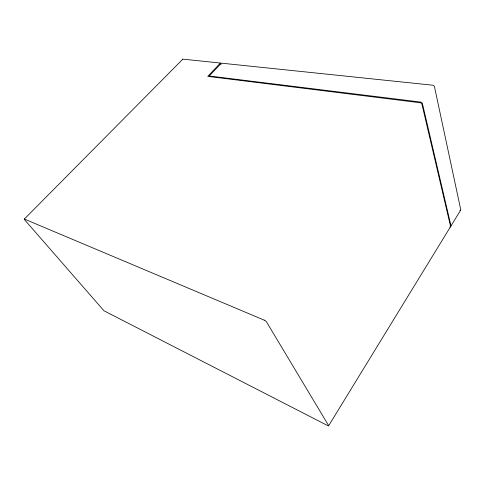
<?xml version="1.0" encoding="UTF-8"?>
<svg xmlns="http://www.w3.org/2000/svg" width="485" height="485" viewBox="0 0 485 485"><rect width="100%" height="100%" fill="white"/><g stroke="black" fill="none" stroke-linecap="round" stroke-linejoin="round"><path stroke-width="0.73" d="M328.618 425.788L450.48 226.774M450.868 226.143L460.659 210.15M221.051 64.426L220.414 63.056L207.774 76.381L419.974 102.717A1.825 1.237 32.2 0 1 421.962 104.342L450.553 226.319A1.588 0.861 28.5 0 1 449.716 227.029M24.28 219.111L182.712 59.261M220.414 63.056L183.094 59.164A1.358 0.685 46.5 0 0 182.59 59.625M459.895 210.423A1.564 0.885 27.8 0 0 460.744 209.684L434.487 86.785A1.794 1.267 31.5 0 0 432.535 85.184L221.372 63.159L209.211 75.993L420.453 102.05A1.825 1.237 32.2 0 1 422.441 103.669L450.941 225.683A1.582 0.861 28.5 0 1 450.426 226.38M264.186 320.118L24.565 219.147A1.582 0.333 41.5 0 0 24.638 219.826L103.984 310.788L327.593 425.545A1.861 0.455 34.6 0 0 328.569 425.472L266.604 322.07A2.213 0.697 36.3 0 0 264.186 320.118"/></g></svg>
